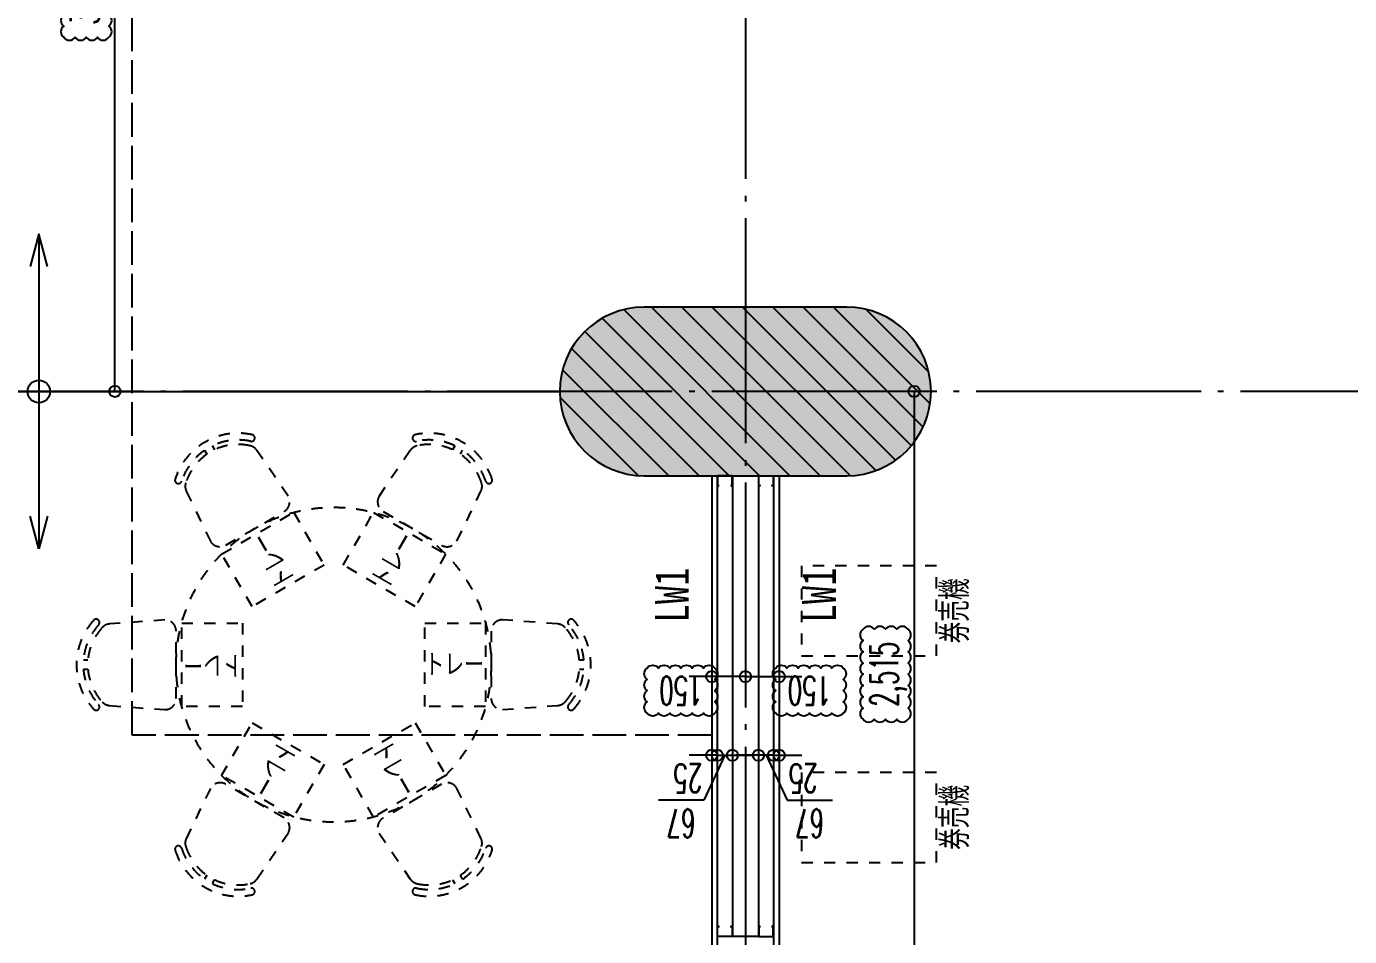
# Model space of a CAD drawing. Header units: millimetres. Extents: x -67913 to 128525, y -54442 to 63422.
# Drawn here: x 84939 to 90820, y 3727 to 7773 of the extents above; entities that cross this region are included whole.
import ezdxf
from ezdxf import colors
from ezdxf.entities.mleader import LeaderData, LeaderLine
from ezdxf.enums import TextEntityAlignment as Align
from ezdxf.math import Vec2, Vec3

# ---------------------------------------------------------------- set-up
doc = ezdxf.new("R2010")
doc.units = ezdxf.units.MM
doc.header["$LTSCALE"] = 500
doc.header["$PDMODE"] = 35
for name, pattern in [('AXIS', [2.35, 2, -0.15, 0.05, -0.15]), ('DD3', [0.2, 0.1, -0.1]), ('DD4', [0.38, 0.3, -0.08])]:
    doc.linetypes.add(name, pattern=pattern)
doc.layers.get('0').update_dxf_attribs({"plot": 0})
for name, color, linetype in [('020KijnSn', 1, 'AXIS'), ('143Hatch8', 5, 'Continuous'), ('143Solid8', 253, 'Continuous'), ('220Kabe9', 7, 'Continuous'), ('240Stj9', 2, 'Continuous'), ('270SiagSp', 8, 'Continuous'), ('270SiagSp9', 8, 'Continuous'), ('290Kigo', 8, 'Continuous'), ('292Kigo', 8, 'Continuous'), ('300Dansa', 4, 'Continuous'), ('303Dansa', 6, 'DD4'), ('360Kagu', 3, 'DD3'), ('390Kigo', 8, 'Continuous'), ('391kigoHor', 10, 'Continuous')]:
    doc.layers.add(name, color=color, linetype=linetype)
doc.styles.add('Annotative', font='simplex.shx', dxfattribs={"width": 0.7, "bigfont": 'extfont2.shx'})
doc.styles.add('Dim', font='simplex.shx', dxfattribs={"width": 0.6, "bigfont": 'extfont2.shx'})
doc.styles.add('KANJIY0.8', font='extslim2.shx', dxfattribs={"width": 0.8, "bigfont": 'extfont2.shx'})
doc.styles.get("Standard").update_dxf_attribs({"font": 'simplex.shx', "width": 0.7, "bigfont": 'extfont2.shx'})
doc.styles.add('明朝', font='MS Mincho.ttf')
doc.dimstyles.new('PRO1-50', dxfattribs={"dimscale": 50, "dimtxt": 2.5, "dimasz": 1, "dimexe": 0.5, "dimexo": 0.5, "dimgap": 0.8, "dimtad": 1, "dimdec": 3, "dimdsep": 46, "dimlunit": 6, "dimtxsty": 'Dim', "dimblk": 'ORIGIN', "dimcen": 0, "dimadec": 3, "dimazin": 2, "dimtfac": 1, "dimtdec": 3, "dimtix": 1, "dimtmove": 2, "dimatfit": 3, "dimldrblk": 'ORIGIN', "dimfxl": 0, "dimarcsym": 0})

# ---------------------------------------------------------------- blocks, each defined once
blk = doc.blocks.new('*U170')
at = {"color": 0, "linetype": 'ByBlock', "lineweight": -2, "transparency": 16777216, "style": '明朝', "width": 0.8}
blk.add_attdef('間仕切符号', text='', height=3, dxfattribs=at).set_placement((0, 0), align=Align.MIDDLE)
blk = doc.blocks.new('*U162')
at = {"color": 7, "linetype": 'ByBlock', "lineweight": -2}
blk.add_lwpolyline([(-27.5, 39), (-27.5, 44), (-32.5, 44), (-32.5, -1), (32.5, -1), (32.5, 44), (27.5, 44), (27.5, 39)], dxfattribs=at)
blk = doc.blocks.new('*U164')
at = {"color": 7, "linetype": 'ByBlock', "lineweight": -2}
blk.add_lwpolyline([(-27.5, 39), (-27.5, 44), (-32.5, 44), (-32.5, -1), (32.5, -1), (32.5, 44), (27.5, 44), (27.5, 39)], dxfattribs=at)
blk = doc.blocks.new('*U165')
at = {"color": 7, "linetype": 'ByBlock', "lineweight": -2}
blk.add_lwpolyline([(-27.5, 39), (-27.5, 44), (-32.5, 44), (-32.5, -1), (32.5, -1), (32.5, 44), (27.5, 44), (27.5, 39)], dxfattribs=at)
blk = doc.blocks.new('_Origin')
at = {"color": 0, "linetype": 'ByBlock', "lineweight": -2}
blk.add_line((0, 0), (-1, 0), dxfattribs=at)
blk.add_circle((0, 0), 0.5, dxfattribs=at)
blk = doc.blocks.new('*D779')
at = {"layer": '270SiagSp9', "color": 0, "lineweight": -2, "transparency": 16777216}
for p, q in [((88084.6, 4882.4), (88034.6, 4882.4)), ((88134.6, 4882.4), (88284.6, 4882.4)), ((88334.6, 4882.4), (88384.6, 4882.4))]:
    blk.add_line(p, q, dxfattribs=at)
at = {"layer": 'Defpoints', "color": 0, "transparency": 16777216}
for p in [(88134.6, 4882.4), (88284.6, 4882.4), (88284.6, 4882.4)]:
    blk.add_point(p, dxfattribs=at)
at = {"layer": '270SiagSp9', "color": 0, "lineweight": -2, "transparency": 16777216, "xscale": 50, "yscale": 50, "zscale": 50}
blk.add_blockref('_Origin', (88134.6, 4882.4), dxfattribs=at)
at = {"layer": '270SiagSp9', "color": 0, "lineweight": -2, "transparency": 16777216, "xscale": 50, "yscale": 50, "zscale": 50, "rotation": 180}
blk.add_blockref('_Origin', (88284.6, 4882.4), dxfattribs=at)
at = {"layer": '270SiagSp9', "color": 0, "transparency": 16777216, "insert": (88419.2, 4819.9), "char_height": 125, "attachment_point": 5, "rotation": 180, "style": 'Dim'}
blk.add_mtext('150', dxfattribs=at)
blk = doc.blocks.new('*D780')
at = {"layer": '270SiagSp', "color": 0, "lineweight": -2, "transparency": 16777216}
for p, q in [((87934.6, 4532.4), (87884.6, 4532.4)), ((88009.6, 4532.4), (87984.6, 4532.4)), ((88059.6, 4532.4), (88109.6, 4532.4))]:
    blk.add_line(p, q, dxfattribs=at)
at = {"layer": 'Defpoints', "color": 0, "transparency": 16777216}
for p in [(87984.6, 4532.4), (87984.6, 4532.4), (88009.6, 4532.4)]:
    blk.add_point(p, dxfattribs=at)
at = {"layer": '270SiagSp', "color": 0, "lineweight": -2, "transparency": 16777216, "xscale": 50, "yscale": 50, "zscale": 50}
blk.add_blockref('_Origin', (87984.6, 4532.4), dxfattribs=at)
at = {"layer": '270SiagSp', "color": 0, "lineweight": -2, "transparency": 16777216, "xscale": 50, "yscale": 50, "zscale": 50, "rotation": 180}
blk.add_blockref('_Origin', (88009.6, 4532.4), dxfattribs=at)
at = {"layer": '270SiagSp', "color": 0, "transparency": 16777216, "insert": (87878.4, 4429.9), "char_height": 125, "attachment_point": 5, "rotation": 180, "style": 'Dim'}
blk.add_mtext('25', dxfattribs=at)
blk = doc.blocks.new('*D781')
at = {"layer": '270SiagSp', "color": 0, "lineweight": -2, "transparency": 16777216}
for p, q in [((87959.6, 4532.4), (87909.6, 4532.4)), ((88043.1, 4532.4), (87949.5, 4332.4)), ((88009.6, 4532.4), (88076.6, 4532.4)), ((88009.6, 4532.4), (88076.6, 4532.4)), ((88126.6, 4532.4), (88176.6, 4532.4)), ((87949.5, 4332.4), (87748, 4332.4))]:
    blk.add_line(p, q, dxfattribs=at)
at = {"layer": 'Defpoints', "color": 0, "transparency": 16777216}
for p in [(88009.6, 4532.4), (88076.6, 4532.4), (88076.6, 4532.4)]:
    blk.add_point(p, dxfattribs=at)
at = {"layer": '270SiagSp', "color": 0, "lineweight": -2, "transparency": 16777216, "xscale": 50, "yscale": 50, "zscale": 50}
blk.add_blockref('_Origin', (88009.6, 4532.4), dxfattribs=at)
at = {"layer": '270SiagSp', "color": 0, "lineweight": -2, "transparency": 16777216, "xscale": 50, "yscale": 50, "zscale": 50, "rotation": 180}
blk.add_blockref('_Origin', (88076.6, 4532.4), dxfattribs=at)
at = {"layer": '270SiagSp', "color": 0, "transparency": 16777216, "insert": (87848.7, 4229.9), "char_height": 125, "attachment_point": 5, "rotation": 180, "style": 'Dim'}
blk.add_mtext('67', dxfattribs=at)
blk = doc.blocks.new('*D782')
at = {"layer": '270SiagSp9', "color": 0, "lineweight": -2, "transparency": 16777216}
for p, q in [((87934.6, 4882.4), (87884.6, 4882.4)), ((88134.6, 4882.4), (87984.6, 4882.4)), ((88184.6, 4882.4), (88234.6, 4882.4))]:
    blk.add_line(p, q, dxfattribs=at)
at = {"layer": 'Defpoints', "color": 0, "transparency": 16777216}
for p in [(87984.6, 4882.4), (87984.6, 4882.4), (88134.6, 4882.4)]:
    blk.add_point(p, dxfattribs=at)
at = {"layer": '270SiagSp9', "color": 0, "lineweight": -2, "transparency": 16777216, "xscale": 50, "yscale": 50, "zscale": 50}
blk.add_blockref('_Origin', (87984.6, 4882.4), dxfattribs=at)
at = {"layer": '270SiagSp9', "color": 0, "lineweight": -2, "transparency": 16777216, "xscale": 50, "yscale": 50, "zscale": 50, "rotation": 180}
blk.add_blockref('_Origin', (88134.6, 4882.4), dxfattribs=at)
at = {"layer": '270SiagSp9', "color": 0, "transparency": 16777216, "insert": (87848, 4819.9), "char_height": 125, "attachment_point": 5, "rotation": 180, "style": 'Dim'}
blk.add_mtext('150', dxfattribs=at)
blk = doc.blocks.new('*D833')
at = {"layer": '270SiagSp', "color": 0, "lineweight": -2, "transparency": 16777216}
for p, q in [((88142.6, 4532.4), (88092.6, 4532.4)), ((88259.6, 4532.4), (88192.6, 4532.4)), ((88259.6, 4532.4), (88192.6, 4532.4)), ((88226.1, 4532.4), (88319.8, 4332.4)), ((88309.6, 4532.4), (88359.6, 4532.4)), ((88319.8, 4332.4), (88521.2, 4332.4))]:
    blk.add_line(p, q, dxfattribs=at)
at = {"layer": 'Defpoints', "color": 0, "transparency": 16777216}
for p in [(88192.6, 4532.4), (88192.6, 4532.4), (88259.6, 4532.4)]:
    blk.add_point(p, dxfattribs=at)
at = {"layer": '270SiagSp', "color": 0, "lineweight": -2, "transparency": 16777216, "xscale": 50, "yscale": 50, "zscale": 50}
blk.add_blockref('_Origin', (88192.6, 4532.4), dxfattribs=at)
at = {"layer": '270SiagSp', "color": 0, "lineweight": -2, "transparency": 16777216, "xscale": 50, "yscale": 50, "zscale": 50, "rotation": 180}
blk.add_blockref('_Origin', (88259.6, 4532.4), dxfattribs=at)
at = {"layer": '270SiagSp', "color": 0, "transparency": 16777216, "insert": (88420.5, 4229.9), "char_height": 125, "attachment_point": 5, "rotation": 180, "style": 'Dim'}
blk.add_mtext('67', dxfattribs=at)
blk = doc.blocks.new('*D840')
at = {"layer": '270SiagSp', "color": 0, "lineweight": -2, "transparency": 16777216}
for p, q in [((88209.6, 4532.4), (88159.6, 4532.4)), ((88259.6, 4532.4), (88284.6, 4532.4)), ((88334.6, 4532.4), (88384.6, 4532.4))]:
    blk.add_line(p, q, dxfattribs=at)
at = {"layer": 'Defpoints', "color": 0, "transparency": 16777216}
for p in [(88259.6, 4532.4), (88284.6, 4532.4), (88284.6, 4532.4)]:
    blk.add_point(p, dxfattribs=at)
at = {"layer": '270SiagSp', "color": 0, "lineweight": -2, "transparency": 16777216, "xscale": 50, "yscale": 50, "zscale": 50}
blk.add_blockref('_Origin', (88259.6, 4532.4), dxfattribs=at)
at = {"layer": '270SiagSp', "color": 0, "lineweight": -2, "transparency": 16777216, "xscale": 50, "yscale": 50, "zscale": 50, "rotation": 180}
blk.add_blockref('_Origin', (88284.6, 4532.4), dxfattribs=at)
at = {"layer": '270SiagSp', "color": 0, "transparency": 16777216, "insert": (88390.8, 4429.9), "char_height": 125, "attachment_point": 5, "rotation": 180, "style": 'Dim'}
blk.add_mtext('25', dxfattribs=at)
blk = doc.blocks.new('*D912')
at = {"layer": '270SiagSp9', "color": 0, "lineweight": -2, "transparency": 16777216}
for p, q in [((87507.1, 9699), (85307.1, 9699)), ((85332.1, 6200), (85332.1, 9649))]:
    blk.add_line(p, q, dxfattribs=at)
at = {"layer": 'Defpoints', "color": 0, "transparency": 16777216}
for p in [(85332.1, 9699), (87532.1, 9699), (85332.1, 6150)]:
    blk.add_point(p, dxfattribs=at)
at = {"layer": '270SiagSp9', "color": 0, "lineweight": -2, "transparency": 16777216, "xscale": 50, "yscale": 50, "zscale": 50}
for p, rotation in [((85332.1, 9699), 90), ((85332.1, 6150), 270)]:
    blk.add_blockref('_Origin', p, dxfattribs=dict(at, rotation=rotation))
at = {"layer": '270SiagSp9', "color": 0, "transparency": 16777216, "insert": (85217.7, 7924.5), "char_height": 125, "attachment_point": 5, "rotation": 90, "style": 'Dim'}
blk.add_mtext('3,549', dxfattribs=at)
blk = doc.blocks.new('*D626')
at = {"layer": '270SiagSp9', "color": 0, "lineweight": -2, "transparency": 16777216}
for p, q in [((88884.6, 6100), (88884.6, 3685)), ((88309.6, 3635), (88909.6, 3635))]:
    blk.add_line(p, q, dxfattribs=at)
at = {"layer": 'Defpoints', "color": 0, "transparency": 16777216}
for p in [(88884.6, 6150), (88284.6, 3635), (88884.6, 3635)]:
    blk.add_point(p, dxfattribs=at)
at = {"layer": '270SiagSp9', "color": 0, "lineweight": -2, "transparency": 16777216, "xscale": 50, "yscale": 50, "zscale": 50}
for p, rotation in [((88884.6, 6150), 90), ((88884.6, 3635), 270)]:
    blk.add_blockref('_Origin', p, dxfattribs=dict(at, rotation=rotation))
at = {"layer": '270SiagSp9', "color": 0, "transparency": 16777216, "insert": (88770.2, 4892.5), "char_height": 125, "attachment_point": 5, "rotation": 90, "style": 'Dim'}
blk.add_mtext('2,515', dxfattribs=at)
blk = doc.blocks.new('ローカウンターチェア')
blk.add_lwpolyline([(73483, 48995.5, 0.191953), (73466.8, 49028.8), (73465.9, 49029.6, 0.165258), (73321.8, 49092.2), (73321.8, 49112.2, -0.166896), (73479.4, 49044.4, 1.000187), (73499.5, 49066.6, 0.38619), (73104, 49066.6, 1.000331), (73124.2, 49044.4, -0.166984), (73281.8, 49112.2), (73281.8, 49092.2, 0.16686), (73136.6, 49028.6, 0.190435), (73120.5, 48995.5), (73102.1, 48750, 0.414214), (73152.1, 48700), (73451.4, 48700, 0.414214), (73501.4, 48750)], format="xyb", close=True)
blk = doc.blocks.new('建具記号')
at = {"color": 0, "linetype": 'ByBlock', "lineweight": -2, "transparency": 16777216}
for p, q in [((-5.29, 1.5), (5.29, 1.5)), ((-5.29, -1.5), (5.29, -1.5))]:
    blk.add_line(p, q, dxfattribs=at)
at = {"color": 7, "linetype": 'ByBlock', "lineweight": -2, "transparency": 16777216}
blk.add_circle((0, 0), 5.5, dxfattribs=at)
at = {"color": 0, "linetype": 'ByBlock', "lineweight": -2, "transparency": 16777216, "width": 0.6}
for tag, height, p in [('建具寸法・高さH', 1.9, (0, 3.5)), ('建具番号', 2, (0, 0)), ('基準高さから建具下枠の上端までの高さ', 1.9, (0, -3.5)), ('特記事項（電気錠等）', 1.9, (0, -7))]:
    blk.add_attdef(tag, text='', height=height, dxfattribs=at).set_placement(p, align=Align.MIDDLE)

msp = doc.modelspace()

# ---------------------------------------------------------------- hatches: boundary and pattern name
at = {"layer": '143Hatch8', "linetype": 'Continuous'}
h = msp.add_hatch(dxfattribs=at)
h.set_pattern_fill('ANSI31', scale=30, angle=270)
h.set_pattern_definition([(315, (77134.61, 0), (67.3519, 67.3519), [])])
h.paths.add_polyline_path([(88584.6088, 5775, 1), (88584.6088, 6525), (87684.6088, 6525, 1), (87684.6088, 5775), (87984.6088, 5775), (88284.6088, 5775)])
at = {"layer": '143Solid8'}
msp.add_hatch(color=254, dxfattribs=at).paths.add_polyline_path([(88584.6088, 6525), (87684.6088, 6525, 1), (87684.6088, 5775), (88584.6088, 5775, 1)])

# ---------------------------------------------------------------- linework, layer by layer
at = {"layer": '020KijnSn'}
for p, q in [((88134.6088, 37470), (88134.6088, -23200)), ((114834.6088, 6150), (72434.6088, 6150))]:
    msp.add_line(p, q, dxfattribs=at)
at = {"layer": '220Kabe9'}
for p, q in [((88584.6088, 6525), (87684.6088, 6525)), ((87684.6088, 5775), (88584.6088, 5775)), ((87984.6088, 5775), (87984.6088, 3635)), ((88284.6088, 5775), (88284.6088, 3635))]:
    msp.add_line(p, q, dxfattribs=at)
for centre, start, end in [((87684.6088, 6150), 90, 270), ((88584.6088, 6150), 270, 90)]:
    msp.add_arc(centre, 375, start, end, dxfattribs=at)
at = {"layer": '240Stj9'}
for p, q in [((88009.6088, 5775), (88009.6088, 3660)), ((88076.6088, 5775), (88076.6088, 3727)), ((88192.6088, 5775), (88192.6088, 3727)), ((88259.6088, 5775), (88259.6088, 3660)), ((88192.6088, 3727), (88076.6088, 3727))]:
    msp.add_line(p, q, dxfattribs=at)
at = {"layer": '300Dansa'}
msp.add_line((83409.6088, 6150), (87309.6088, 6150), dxfattribs=at)
at = {"layer": '303Dansa'}
msp.add_lwpolyline([(87984.6088, 4622.5), (85409.6088, 4622.5), (85409.6088, 28400)], dxfattribs=at)
at = {"layer": '360Kagu'}
for points in [[(86127.0883, 5612.1634), (86262.0883, 5378.3365), (85941.6589, 5193.3365), (85806.6589, 5427.1634)], [(86802.1994, 5427.1634), (86667.1994, 5193.3365), (86346.77, 5378.3365), (86481.77, 5612.1634)], [(88984.0775, 5374.5063), (88384.0775, 5374.5063), (88384.0775, 4974.5063), (88984.0775, 4974.5063)], [(85629.318, 5120), (85899.318, 5120), (85899.318, 4750), (85629.318, 4750)], [(86979.5402, 4750), (86709.5402, 4750), (86709.5402, 5120), (86979.5402, 5120)], [(85806.6589, 4442.8366), (85941.6589, 4676.6635), (86262.0883, 4491.6635), (86127.0883, 4257.8366)], [(86481.77, 4257.8366), (86346.77, 4491.6635), (86667.1994, 4676.6635), (86802.1994, 4442.8366)], [(88984.0775, 4456.3643), (88384.0775, 4456.3643), (88384.0775, 4056.3643), (88984.0775, 4056.3643)]]:
    msp.add_lwpolyline(points, close=True, dxfattribs=at)
msp.add_circle((86304.4291, 4935), 700, dxfattribs=at)
at = {"layer": '390Kigo'}
for p, q in [((84993.8616, 6850), (84955.0387, 6705.1111)), ((84993.8616, 6850), (84993.8616, 5450)), ((85032.6844, 6705.1111), (84993.8616, 6850)), ((84993.8616, 5450), (84955.0387, 5594.8889)), ((85032.6844, 5594.8889), (84993.8616, 5450))]:
    msp.add_line(p, q, dxfattribs=at)
msp.add_circle((84993.8616, 6150), 50, dxfattribs=at)
at = {"layer": '391kigoHor'}
for points in [[(85304.8948, 8124.5, 0.52056705), (85254.8948, 8124.5, 0.52056705), (85204.8948, 8124.5, 0.52056705), (85154.8948, 8124.5, 0.52056705), (85104.8948, 8124.5, 0.52056705), (85104.8948, 8074.5, 0.52056705), (85104.8948, 8024.5, 0.52056705), (85104.8948, 7974.5, 0.52056705), (85104.8948, 7924.5, 0.52056705), (85104.8948, 7874.5, 0.52056705), (85104.8948, 7824.5, 0.52056705), (85104.8948, 7774.5, 0.52056705), (85104.8948, 7724.5, 0.52056705), (85154.8948, 7724.5, 0.52056705), (85204.8948, 7724.5, 0.52056705), (85254.8948, 7724.5, 0.52056705), (85304.8948, 7724.5, 0.52056705), (85304.8948, 7774.5, 0.52056705), (85304.8948, 7824.5, 0.52056705), (85304.8948, 7874.5, 0.52056705), (85304.8948, 7924.5, 0.52056705), (85304.8948, 7974.5, 0.52056705), (85304.8948, 8024.5, 0.52056705), (85304.8948, 8074.5, 0.52056705)], [(88857.3986, 5092.5, 0.52056705), (88807.3986, 5092.5, 0.52056705), (88757.3986, 5092.5, 0.52056705), (88707.3986, 5092.5, 0.52056705), (88657.3986, 5092.5, 0.52056705), (88657.3986, 5042.5, 0.52056705), (88657.3986, 4992.5, 0.52056705), (88657.3986, 4942.5, 0.52056705), (88657.3986, 4892.5, 0.52056705), (88657.3986, 4842.5, 0.52056705), (88657.3986, 4792.5, 0.52056705), (88657.3986, 4742.5, 0.52056705), (88657.3986, 4692.5, 0.52056705), (88707.3986, 4692.5, 0.52056705), (88757.3986, 4692.5, 0.52056705), (88807.3986, 4692.5, 0.52056705), (88857.3986, 4692.5, 0.52056705), (88857.3986, 4742.5, 0.52056705), (88857.3986, 4792.5, 0.52056705), (88857.3986, 4842.5, 0.52056705), (88857.3986, 4892.5, 0.52056705), (88857.3986, 4942.5, 0.52056705), (88857.3986, 4992.5, 0.52056705), (88857.3986, 5042.5, 0.52056705)], [(87698.0159, 4719.8735, -0.52056705), (87698.0159, 4769.8735, -0.52056705), (87698.0159, 4819.8735, -0.52056705), (87698.0159, 4869.8735, -0.52056705), (87698.0159, 4919.8735, -0.52056705), (87748.0159, 4919.8735, -0.52056705), (87798.0159, 4919.8735, -0.52056705), (87848.0159, 4919.8735, -0.52056705), (87898.0159, 4919.8735, -0.52056705), (87948.0159, 4919.8735, -0.52056705), (87998.0159, 4919.8735, -0.52056705), (87998.0159, 4869.8735, -0.52056705), (87998.0159, 4819.8735, -0.52056705), (87998.0159, 4769.8735, -0.52056705), (87998.0159, 4719.8735, -0.52056705), (87948.0159, 4719.8735, -0.52056705), (87898.0159, 4719.8735, -0.52056705), (87848.0159, 4719.8735, -0.52056705), (87798.0159, 4719.8735, -0.52056705), (87748.0159, 4719.8735, -0.52056705)], [(88269.1774, 4719.8735, -0.52056705), (88269.1774, 4769.8735, -0.52056705), (88269.1774, 4819.8735, -0.52056705), (88269.1774, 4869.8735, -0.52056705), (88269.1774, 4919.8735, -0.52056705), (88319.1774, 4919.8735, -0.52056705), (88369.1774, 4919.8735, -0.52056705), (88419.1774, 4919.8735, -0.52056705), (88469.1774, 4919.8735, -0.52056705), (88519.1774, 4919.8735, -0.52056705), (88569.1774, 4919.8735, -0.52056705), (88569.1774, 4869.8735, -0.52056705), (88569.1774, 4819.8735, -0.52056705), (88569.1774, 4769.8735, -0.52056705), (88569.1774, 4719.8735, -0.52056705), (88519.1774, 4719.8735, -0.52056705), (88469.1774, 4719.8735, -0.52056705), (88419.1774, 4719.8735, -0.52056705), (88369.1774, 4719.8735, -0.52056705), (88319.1774, 4719.8735, -0.52056705)]]:
    msp.add_lwpolyline(points, format="xyb", close=True, dxfattribs=at)

# ---------------------------------------------------------------- block references
at = {"layer": '240Stj9', "rotation": 180}
msp.add_blockref('*U164', (88043.1088, 5774), dxfattribs=at)
at = {"layer": '240Stj9', "xscale": -1, "rotation": 180}
msp.add_blockref('*U164', (88226.1088, 5774), dxfattribs=at)
at = {"layer": '240Stj9', "xscale": -1}
msp.add_blockref('*U162', (88043.1088, 3728), dxfattribs=at)
at = {"layer": '240Stj9'}
msp.add_blockref('*U165', (88226.1088, 3728), dxfattribs=at)
at = {"layer": '290Kigo'}
ref = msp.add_blockref('*U170', (87807.6088, 5244.7416), dxfattribs=dict(at, xscale=-50, yscale=50, zscale=50, rotation=270))
ref.add_attrib('間仕切符号', 'LW1', dxfattribs={"layer": '0', "color": 0, "linetype": 'ByBlock', "lineweight": -2, "height": 150, "rotation": 90, "style": '明朝', "width": 0.8}).set_placement((87807.6088, 5244.7416), align=Align.MIDDLE)
ref = msp.add_blockref('*U170', (88461.6088, 5244.7416), dxfattribs=dict(at, xscale=50, yscale=50, zscale=50, rotation=89.99999999999999))
ref.add_attrib('間仕切符号', 'LW1', dxfattribs={"layer": '0', "color": 0, "linetype": 'ByBlock', "lineweight": -2, "height": 150, "rotation": 90, "style": '明朝', "width": 0.8}).set_placement((88461.6088, 5244.7416), align=Align.MIDDLE)
at = {"layer": '360Kagu'}
for p, rotation in [((46823.2255, -73285.1056), 30), ((-1176.7712, 16.6725), 329.9999999999999), ((134304.4259, -68366.7781), 90.00000000000004), ((38304.4324, 78236.7781), 270), ((173785.6295, 9853.3275), 150), ((125785.6328, 83155.1056), 209.9999999999997)]:
    msp.add_blockref('ローカウンターチェア', p, dxfattribs=dict(at, rotation=rotation))

# ---------------------------------------------------------------- texts
at = {"layer": '360Kagu', "char_height": 100, "attachment_point": 5, "style": 'KANJIY0.8'}
for insert, rotation in [((86036.3147, 5399.0458), 120), ((86572.2473, 5399.2168), 60), ((85768.4965, 4934.8289), 180), ((86036.611, 4470.7832), 240), ((86572.5436, 4470.9542), 300)]:
    msp.add_mtext_dynamic_manual_height_columns('トレー', width=353.063461, gutter_width=16, heights=[0], dxfattribs=dict(at, insert=insert, rotation=rotation))
at = {"layer": '360Kagu', "insert": (86840.3618, 4935.1711), "char_height": 100, "attachment_point": 5, "style": 'KANJIY0.8'}
msp.add_mtext_dynamic_manual_height_columns('トレー', width=353.063461, gutter_width=16, heights=[0], dxfattribs=at)

# ---------------------------------------------------------------- dimensions: what is measured, and where the dimension line sits
at = {"layer": '270SiagSp'}
dim = msp.add_linear_dim(base=(88076.6088, 4532.3735), p1=(88009.6088, 4532.3735), p2=(88076.6088, 4532.3735), angle=180, dimstyle='PRO1-50', override={"dimtmove": 1}, dxfattribs=at)
dim.commit()
dim.dimension.update_dxf_attribs({"geometry": '*D781', "text_midpoint": (87909.4503, 4332.3735), "dimtype": 160})
dim = msp.add_linear_dim(base=(87984.6088, 4532.3735), p1=(88009.6088, 4532.3735), p2=(87984.6088, 4532.3735), dimstyle='PRO1-50', dxfattribs=at)
dim.commit()
dim.dimension.update_dxf_attribs({"geometry": '*D780', "text_midpoint": (87878.3947, 4429.8735), "dimtype": 160})
dim = msp.add_linear_dim(base=(88192.6088, 4532.3735), p1=(88259.6088, 4532.3735), p2=(88192.6088, 4532.3735), dimstyle='PRO1-50', override={"dimtmove": 1}, dxfattribs=at)
dim.commit()
dim.dimension.update_dxf_attribs({"geometry": '*D833', "text_midpoint": (88359.7674, 4332.3735), "dimtype": 160})
dim = msp.add_linear_dim(base=(88284.6088, 4532.3735), p1=(88259.6088, 4532.3735), p2=(88284.6088, 4532.3735), angle=180, dimstyle='PRO1-50', dxfattribs=at)
dim.commit()
dim.dimension.update_dxf_attribs({"geometry": '*D840', "text_midpoint": (88390.8229, 4429.8735), "dimtype": 160})
at = {"layer": '270SiagSp9'}
for base, p1, p2, picture, middle in [((85332.105, 9699), (85332.105, 6150), (87532.1088, 9699), '*D912', (85217.7002, 7924.5)), ((88884.6088, 3635), (88884.6088, 6150), (88284.6088, 3635), '*D626', (88770.204, 4892.5))]:
    dim = msp.add_linear_dim(base=base, p1=p1, p2=p2, angle=90, dimstyle='PRO1-50', dxfattribs=at)
    dim.commit()
    dim.dimension.update_dxf_attribs({"geometry": picture, "text_midpoint": middle})
dim = msp.add_linear_dim(base=(87984.6088, 4882.3735), p1=(88134.6088, 4882.3735), p2=(87984.6088, 4882.3735), dimstyle='PRO1-50', dxfattribs=at)
dim.commit()
dim.dimension.update_dxf_attribs({"geometry": '*D782', "text_midpoint": (87848.0159, 4819.8735), "dimtype": 160})
dim = msp.add_linear_dim(base=(88284.6088, 4882.3735), p1=(88134.6088, 4882.3735), p2=(88284.6088, 4882.3735), angle=180, dimstyle='PRO1-50', dxfattribs=at)
dim.commit()
dim.dimension.update_dxf_attribs({"geometry": '*D779', "text_midpoint": (88419.1774, 4819.8735), "dimtype": 160})

# ---------------------------------------------------------------- leaders
at = {"layer": '292Kigo'}
ml = msp.add_multileader_block('Standard', dxfattribs=at)
ml.set_content('建具記号', color=256, scale=50)
ml.set_attribute('建具寸法・高さH', '700+975', width=0)
ml.set_attribute('建具番号', '既開口', width=0)
ml.set_attribute('基準高さから建具下枠の上端までの高さ', '+750', width=0)
ml.set_attribute('特記事項（電気錠等）', '', width=0)
ml.set_leader_properties()
ml.build(insert=Vec2(0, 0))
ml.multileader.update_dxf_attribs({"has_dogleg": 0, "dogleg_length": 2, "arrow_head_size": 100, "block_connection_type": 1})
ctx = ml.context
ctx.base_point, ctx.char_height, ctx.arrow_head_size, ctx.landing_gap_size, ctx.plane_origin, ctx.plane_x_axis, ctx.plane_y_axis = Vec3(100259.6088, 23752.5009), 125, 100, 100, Vec3(99377.3762, 20237.077), Vec3(0, 1), Vec3(-1, 0)
ctx.attachment_type = 1
notes = []
notes.append((ctx, [(0, (0, 0, 0), (0, 0), (1, 0), 1, [])]))
ctx.block.insert, ctx.block.rotation = Vec3(100259.6088, 23752.5009), 1.570796327
ml = msp.add_multileader_block('Standard', dxfattribs=at)
ml.set_content('建具記号', color=256, scale=50)
ml.set_attribute('建具寸法・高さH', '1,150+600', width=0)
ml.set_attribute('建具番号', '開口', width=0)
ml.set_attribute('基準高さから建具下枠の上端までの高さ', '+750', width=0)
ml.set_attribute('特記事項（電気錠等）', '', width=0)
ml.set_leader_properties()
ml.build(insert=Vec2(0, 0))
ml.multileader.update_dxf_attribs({"has_dogleg": 0, "dogleg_length": 2, "arrow_head_size": 100, "block_connection_type": 1})
ctx = ml.context
ctx.base_point, ctx.char_height, ctx.arrow_head_size, ctx.landing_gap_size, ctx.plane_origin, ctx.plane_x_axis, ctx.plane_y_axis = Vec3(100509.6088, 18900), 125, 100, 100, Vec3(99627.3762, 15384.5762), Vec3(0, 1), Vec3(-1, 0)
ctx.attachment_type = 1
notes.append((ctx, [(0, (0, 0, 0), (0, 0), (1, 0), 1, [])]))
ctx.block.insert, ctx.block.rotation = Vec3(100509.6088, 18900), 1.570796327
ml = msp.add_multileader_block('Standard', dxfattribs=at)
ml.set_content('建具記号', color=256, scale=50)
ml.set_attribute('建具寸法・高さH', '1,150+600', width=0)
ml.set_attribute('建具番号', '開口', width=0)
ml.set_attribute('基準高さから建具下枠の上端までの高さ', '+750', width=0)
ml.set_attribute('特記事項（電気錠等）', '', width=0)
ml.set_leader_properties()
ml.build(insert=Vec2(0, 0))
ml.multileader.update_dxf_attribs({"has_dogleg": 0, "dogleg_length": 2, "arrow_head_size": 100, "block_connection_type": 1})
ctx = ml.context
ctx.base_point, ctx.char_height, ctx.arrow_head_size, ctx.landing_gap_size, ctx.plane_origin, ctx.plane_x_axis, ctx.plane_y_axis = Vec3(100509.6088, 14400), 125, 100, 100, Vec3(99627.3762, 10884.5762), Vec3(0, 1), Vec3(-1, 0)
ctx.attachment_type = 1
notes.append((ctx, [(0, (0, 0, 0), (0, 0), (1, 0), 1, [])]))
ctx.block.insert, ctx.block.rotation = Vec3(100509.6088, 14400), 1.570796327
ml = msp.add_multileader_block('Standard', dxfattribs=at)
ml.set_content('建具記号', color=256, scale=50)
ml.set_attribute('建具寸法・高さH', '1,200', width=0)
ml.set_attribute('建具番号', '既開口', width=0)
ml.set_attribute('基準高さから建具下枠の上端までの高さ', '+800', width=0)
ml.set_attribute('特記事項（電気錠等）', '', width=0)
ml.set_leader_properties()
ml.build(insert=Vec2(0, 0))
ml.multileader.update_dxf_attribs({"has_dogleg": 0, "dogleg_length": 2, "arrow_head_size": 100, "block_connection_type": 1})
ctx = ml.context
ctx.base_point, ctx.char_height, ctx.arrow_head_size, ctx.landing_gap_size, ctx.plane_origin, ctx.plane_x_axis, ctx.plane_y_axis = Vec3(86838.2163, 10610), 125, 100, 100, Vec3(85955.9837, 7094.5762), Vec3(0, 1), Vec3(-1, 0)
ctx.attachment_type = 1
notes.append((ctx, [(0, (0, 0, 0), (0, 0), (1, 0), 1, [])]))
ctx.block.insert, ctx.block.rotation = Vec3(86838.2163, 10610), 1.570796327
at = {"layer": '390Kigo'}
ml = msp.add_multileader_mtext('Standard', dxfattribs=at)
ml.set_content('下膳口\\P▼', color=256, style='Annotative')
ml.set_leader_properties()
ml.build(insert=Vec2(0, 0))
ml.multileader.update_dxf_attribs({"dogleg_length": 2, "arrow_head_size": 100})
ctx = ml.context
ctx.base_point, ctx.char_height, ctx.arrow_head_size, ctx.landing_gap_size, ctx.plane_origin, ctx.plane_x_axis, ctx.plane_y_axis = Vec3(87325.5752, 23752.5), 125, 100, 50, Vec3(85752.0635, 29067.9322), Vec3(0, 1), Vec3(-1, 0)
ctx.text_align_type = 1
notes.append((ctx, [(0, (0, 0, 0), (0, 0), (1, 0), 1, [])]))
ctx.mtext.insert, ctx.mtext.text_direction, ctx.mtext.defined_height, ctx.mtext.alignment, ctx.mtext.line_spacing_factor, ctx.mtext.flow_direction = Vec3(87263.0752, 23945.4167), Vec3(0, 1), 55.8756, 2, 0.84, 5
ml = msp.add_multileader_mtext('Standard', dxfattribs=at)
ml.set_content('▲\\P下膳口', color=256, style='Annotative')
ml.set_leader_properties()
ml.build(insert=Vec2(0, 0))
ml.multileader.update_dxf_attribs({"dogleg_length": 2, "arrow_head_size": 100})
ctx = ml.context
ctx.base_point, ctx.char_height, ctx.arrow_head_size, ctx.landing_gap_size, ctx.plane_origin, ctx.plane_x_axis, ctx.plane_y_axis = Vec3(99652.0165, 23559.5842), 125, 100, 50, Vec3(98273.2511, 28875.0164), Vec3(0, 1), Vec3(-1, 0)
ctx.text_align_type = 1
notes.append((ctx, [(0, (0, 0, 0), (0, 0), (1, 0), 1, [])]))
ctx.mtext.insert, ctx.mtext.text_direction, ctx.mtext.defined_height, ctx.mtext.alignment, ctx.mtext.line_spacing_factor, ctx.mtext.flow_direction = Vec3(99589.5165, 23752.5009), Vec3(0, 1), 55.8756, 2, 0.72, 5
ml = msp.add_multileader_mtext('Standard', dxfattribs=at)
ml.set_content('▲\\P従業員出入口', color=256, style='Annotative')
ml.set_leader_properties()
ml.build(insert=Vec2(0, 0))
ml.multileader.update_dxf_attribs({"dogleg_length": 2, "arrow_head_size": 100})
ctx = ml.context
ctx.base_point, ctx.char_height, ctx.arrow_head_size, ctx.landing_gap_size, ctx.plane_origin, ctx.plane_x_axis, ctx.plane_y_axis = Vec3(99534.0165, 21449.5833), 125, 100, 50, Vec3(98155.2511, 26922.5156), Vec3(0, 1), Vec3(-1, 0)
ctx.text_align_type = 1
notes.append((ctx, [(0, (0, 0, 0), (0, 0), (1, 0), 1, [])]))
ctx.mtext.insert, ctx.mtext.text_direction, ctx.mtext.defined_height, ctx.mtext.alignment, ctx.mtext.line_spacing_factor, ctx.mtext.flow_direction = Vec3(99471.5165, 21800), Vec3(0, 1), 55.8756, 2, 0.72, 5
ml = msp.add_multileader_mtext('Standard', dxfattribs=at)
ml.set_content('給茶機', color=256, style='Annotative')
ml.set_leader_properties()
ml.build(insert=Vec2(0, 0))
ml.multileader.update_dxf_attribs({"dogleg_length": 2, "arrow_head_size": 100})
ctx = ml.context
ctx.base_point, ctx.char_height, ctx.arrow_head_size, ctx.landing_gap_size, ctx.plane_origin, ctx.plane_x_axis, ctx.plane_y_axis = Vec3(99279.6088, 19372.844), 125, 100, 50, Vec3(97680.4433, 24814.0581), Vec3(0, 1), Vec3(-1, 0)
ctx.text_align_type = 1
notes.append((ctx, [(0, (0, 0, 0), (0, 0), (1, 0), 1, [])]))
ctx.mtext.insert, ctx.mtext.text_direction, ctx.mtext.defined_height, ctx.mtext.alignment, ctx.mtext.line_spacing_factor, ctx.mtext.flow_direction = Vec3(99217.1088, 19568.6773), Vec3(0, 1), 55.8756, 2, 0.84, 5
ml = msp.add_multileader_mtext('Standard', dxfattribs=at)
ml.set_content('調味料\\Pカトラリー', color=256, style='Annotative')
ml.set_leader_properties()
ml.build(insert=Vec2(0, 0))
ml.multileader.update_dxf_attribs({"dogleg_length": 2, "arrow_head_size": 100})
ctx = ml.context
ctx.base_point, ctx.char_height, ctx.arrow_head_size, ctx.landing_gap_size, ctx.plane_origin, ctx.plane_x_axis, ctx.plane_y_axis = Vec3(99206.7639, 17917.844), 125, 100, 50, Vec3(98262.1082, 23389.2318), Vec3(0, 1), Vec3(-1, 0)
ctx.text_align_type = 1
notes.append((ctx, [(0, (0, 0, 0), (0, 0), (1, 0), 1, [])]))
ctx.mtext.insert, ctx.mtext.text_direction, ctx.mtext.defined_height, ctx.mtext.alignment, ctx.mtext.line_spacing_factor, ctx.mtext.flow_direction = Vec3(99144.2639, 18218.6773), Vec3(0, 1), 55.8756, 2, 0.72, 5
ml = msp.add_multileader_mtext('Standard', dxfattribs=at)
ml.set_content('従業員出入口\\P▼', color=256, style='Annotative')
ml.set_leader_properties()
ml.build(insert=Vec2(0, 0))
ml.multileader.update_dxf_attribs({"dogleg_length": 2, "arrow_head_size": 100})
ctx = ml.context
ctx.base_point, ctx.char_height, ctx.arrow_head_size, ctx.landing_gap_size, ctx.plane_origin, ctx.plane_x_axis, ctx.plane_y_axis = Vec3(87325.5752, 17719.7752), 125, 100, 50, Vec3(85752.0635, 23192.7074), Vec3(0, 1), Vec3(-1, 0)
ctx.text_align_type = 1
notes.append((ctx, [(0, (0, 0, 0), (0, 0), (1, 0), 1, [])]))
ctx.mtext.insert, ctx.mtext.text_direction, ctx.mtext.defined_height, ctx.mtext.alignment, ctx.mtext.line_spacing_factor, ctx.mtext.flow_direction = Vec3(87263.0752, 18070.1919), Vec3(0, 1), 55.8756, 2, 0.84, 5
ml = msp.add_multileader_mtext('Standard', dxfattribs=at)
ml.set_content('給茶機', color=256, style='Annotative')
ml.set_leader_properties()
ml.build(insert=Vec2(0, 0))
ml.multileader.update_dxf_attribs({"dogleg_length": 2, "arrow_head_size": 100})
ctx = ml.context
ctx.base_point, ctx.char_height, ctx.arrow_head_size, ctx.landing_gap_size, ctx.plane_origin, ctx.plane_x_axis, ctx.plane_y_axis = Vec3(87357.0319, 12482.6883), 125, 100, 50, Vec3(85757.8664, 17923.9024), Vec3(0, 1), Vec3(-1, 0)
ctx.text_align_type = 1
notes.append((ctx, [(0, (0, 0, 0), (0, 0), (1, 0), 1, [])]))
ctx.mtext.insert, ctx.mtext.text_direction, ctx.mtext.defined_height, ctx.mtext.alignment, ctx.mtext.line_spacing_factor, ctx.mtext.flow_direction = Vec3(87294.5319, 12678.5216), Vec3(0, 1), 55.8756, 2, 0.84, 5
ml = msp.add_multileader_mtext('Standard', dxfattribs=at)
ml.set_content('調味料\\Pカトラリー', color=256, style='Annotative')
ml.set_leader_properties()
ml.build(insert=Vec2(0, 0))
ml.multileader.update_dxf_attribs({"dogleg_length": 2, "arrow_head_size": 100})
ctx = ml.context
ctx.base_point, ctx.char_height, ctx.arrow_head_size, ctx.landing_gap_size, ctx.plane_origin, ctx.plane_x_axis, ctx.plane_y_axis = Vec3(87768.5899, 10309.1667), 125, 100, 50, Vec3(86379.7122, 15818.0521), Vec3(0, 1), Vec3(-1, 0)
ctx.text_align_type = 1
notes.append((ctx, [(0, (0, 0, 0), (0, 0), (1, 0), 1, [])]))
ctx.mtext.insert, ctx.mtext.text_direction, ctx.mtext.defined_height, ctx.mtext.alignment, ctx.mtext.line_spacing_factor, ctx.mtext.flow_direction = Vec3(87706.0899, 10610), Vec3(0, 1), 55.8756, 2, 0.84, 5
ml = msp.add_multileader_mtext('Standard', dxfattribs=at)
ml.set_content('トレー置場', color=256, style='Annotative')
ml.set_leader_properties()
ml.build(insert=Vec2(0, 0))
ml.multileader.update_dxf_attribs({"dogleg_length": 2, "arrow_head_size": 100})
ctx = ml.context
ctx.base_point, ctx.char_height, ctx.arrow_head_size, ctx.landing_gap_size, ctx.plane_origin, ctx.plane_x_axis, ctx.plane_y_axis = Vec3(99687.4254, 10300.4167), 125, 100, 50, Vec3(98407.9003, 15818.0521), Vec3(0, 1), Vec3(-1, 0)
ctx.text_align_type = 1
notes.append((ctx, [(0, (0, 0, 0), (0, 0), (1, 0), 1, [])]))
ctx.mtext.insert, ctx.mtext.text_direction, ctx.mtext.defined_height, ctx.mtext.alignment, ctx.mtext.line_spacing_factor, ctx.mtext.flow_direction = Vec3(99624.9254, 10601.25), Vec3(0, 1), 55.8756, 2, 0.84, 5
ml = msp.add_multileader_mtext('Standard', dxfattribs=at)
ml.set_content('券売機', color=256, style='Annotative')
ml.set_leader_properties()
ml.build(insert=Vec2(0, 0))
ml.multileader.update_dxf_attribs({"dogleg_length": 2, "arrow_head_size": 100})
ctx = ml.context
ctx.base_point, ctx.char_height, ctx.arrow_head_size, ctx.landing_gap_size, ctx.plane_origin, ctx.plane_x_axis, ctx.plane_y_axis = Vec3(89066.5021, 4978.673), 125, 100, 50, Vec3(87384.912, 10419.887), Vec3(0, 1), Vec3(-1, 0)
ctx.text_align_type = 1
notes.append((ctx, [(0, (0, 0, 0), (0, 0), (1, 0), 1, [])]))
ctx.mtext.insert, ctx.mtext.text_direction, ctx.mtext.defined_height, ctx.mtext.alignment, ctx.mtext.line_spacing_factor, ctx.mtext.flow_direction = Vec3(89004.0021, 5174.5063), Vec3(0, 1), 55.8756, 2, 0.84, 5
ml = msp.add_multileader_mtext('Standard', dxfattribs=at)
ml.set_content('券売機', color=256, style='Annotative')
ml.set_leader_properties()
ml.build(insert=Vec2(0, 0))
ml.multileader.update_dxf_attribs({"dogleg_length": 2, "arrow_head_size": 100})
ctx = ml.context
ctx.base_point, ctx.char_height, ctx.arrow_head_size, ctx.landing_gap_size, ctx.plane_origin, ctx.plane_x_axis, ctx.plane_y_axis = Vec3(89066.5021, 4060.531), 125, 100, 50, Vec3(87384.912, 9501.7451), Vec3(0, 1), Vec3(-1, 0)
ctx.text_align_type = 1
notes.append((ctx, [(0, (0, 0, 0), (0, 0), (1, 0), 1, [])]))
ctx.mtext.insert, ctx.mtext.text_direction, ctx.mtext.defined_height, ctx.mtext.alignment, ctx.mtext.line_spacing_factor, ctx.mtext.flow_direction = Vec3(89004.0021, 4256.3643), Vec3(0, 1), 55.8756, 2, 0.84, 5
for ctx, leaders in notes:
    for number, flags, end, landing, length, lines in leaders:
        leader = LeaderData()
        leader.index, (leader.has_last_leader_line, leader.has_dogleg_vector, leader.attachment_direction) = number, flags
        leader.last_leader_point, leader.dogleg_vector, leader.dogleg_length = Vec3(end), Vec3(landing), length
        for number, points, colour, breaks in lines:
            line = LeaderLine()
            line.index, line.vertices, line.color, line.breaks = number, Vec3.list(points), colors.encode_raw_color(colour), breaks
            leader.lines.append(line)
        ctx.leaders.append(leader)

doc.saveas('drawing.dxf')
